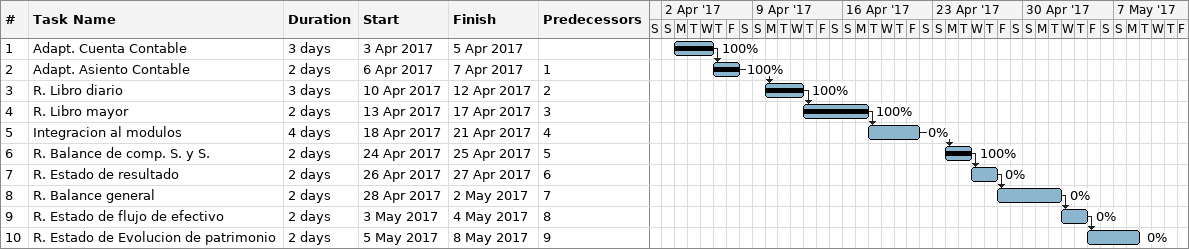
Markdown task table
| ID | Task | Duration | Start | Finish | Predecessors | % complete |
|---|---|---|---|---|---|---|
| 1 | Adapt. Cuenta Contable | 3d | 2017-04-03 | 2017-04-05 |  | 100 |
| 2 | Adapt. Asiento Contable | 2d | 2017-04-06 | 2017-04-07 | 1 | 100 |
| 3 | R. Libro diario | 3d | 2017-04-10 | 2017-04-12 | 2 | 100 |
| 4 | R. Libro mayor | 2d | 2017-04-13 | 2017-04-17 | 3 | 100 |
| 5 | Integracion al modulos | 4d | 2017-04-18 | 2017-04-21 | 4 | 0 |
| 6 | R. Balance de comp. S. y S. | 2d | 2017-04-24 | 2017-04-25 | 5 | 100 |
| 7 | R. Estado de resultado | 2d | 2017-04-26 | 2017-04-27 | 6 | 0 |
| 8 | R. Balance general | 2d | 2017-04-28 | 2017-05-02 | 7 | 0 |
| 9 | R. Estado de flujo de efectivo | 2d | 2017-05-03 | 2017-05-04 | 8 | 0 |
| 10 | R. Estado de Evolucion de patrimonio | 2d | 2017-05-05 | 2017-05-08 | 9 | 0 |
